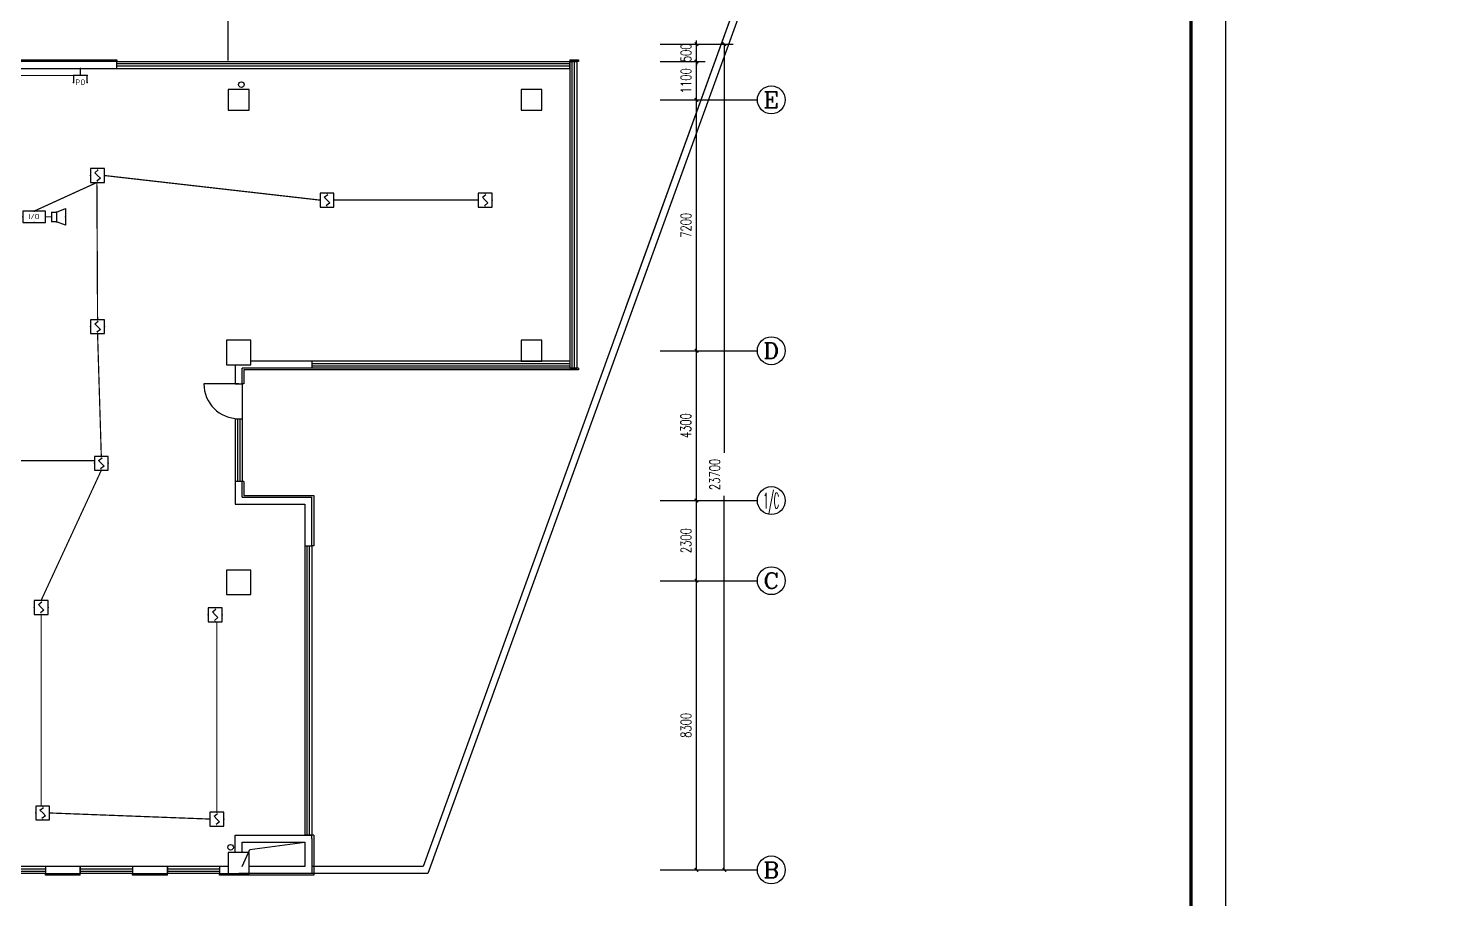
# Model space of a CAD drawing. Extents: x 2166032 to 5302137, y 581493 to 2416206.
# Drawn here: x 2623804 to 2664591, y 1052392 to 1077364 of the extents above; entities that cross this region are included whole.
import ezdxf
from ezdxf.enums import TextEntityAlignment as Align

# ---------------------------------------------------------------- set-up
doc = ezdxf.new("R2010")
doc.units = 0
doc.header["$LTSCALE"] = 1000
doc.header["$MEASUREMENT"] = 0
for name, color, linetype in [('AXIS', 3, 'Continuous'), ('AXIS_TEXT', 7, 'Continuous'), ('COLUMN', 2, 'Continuous'), ('EQUIP-消防', 3, 'Continuous'), ('EQUIP-通讯', 3, 'Continuous'), ('PUB_TITLE', 137, 'Continuous'), ('STAIR', 8, 'Continuous'), ('SURFACE', 8, 'Continuous'), ('WALL', 8, 'Continuous'), ('WINDOW', 8, 'Continuous'), ('WIRE-动力', 2, 'Continuous'), ('WIRE-消防', 4, 'Continuous'), ('WIRE-网络', 6, 'Continuous'), ('屋面', 151, 'Continuous')]:
    doc.layers.add(name, color=color, linetype=linetype)
doc.styles.add('_TCH_AXIS', font='complex_.ttf')
doc.styles.add('_TEL_DIM', font='@tssdeng.shx', dxfattribs={"width": 0.8, "height": 3.5, "bigfont": '!tssdchn.shx'})
doc.styles.add('COMPLEX', font='complex_.ttf')
doc.styles.add('DIM_FONT', font='simplex_.ttf', dxfattribs={"width": 0.7})
doc.styles.get("Standard").update_dxf_attribs({"font": 'tssdeng.shx', "bigfont": 'tssdchn.shx'})
doc.dimstyles.new('DIMN', dxfattribs={"dimtxt": 300, "dimasz": 100, "dimexe": 250, "dimexo": 300, "dimgap": 150, "dimtad": 1, "dimdec": 0, "dimzin": 0, "dimdsep": 46, "dimtxsty": 'DIM_FONT', "dimblk": 'ARCHTICK', "dimcen": 0.09, "dimclrt": 7, "dimazin": 2, "dimtfac": 1, "dimtdec": 0, "dimtix": 1, "dimtmove": 2, "dimatfit": 3, "dimldrblk": 'ARCHTICK', "dimfxl": 1, "dimtolj": 1, "dimtzin": 0, "dimarcsym": 0})

# ---------------------------------------------------------------- blocks, each defined once
blk = doc.blocks.new('$equip$00001700')
for p, q in [((-0.5, 0.5), (-0.5, -0.5)), ((0.5, 0.5), (-0.5, 0.5)), ((-0.2, 0.2), (0.05, 0.4)), ((0, 0), (-0.2, 0.2)), ((0, 0), (0.2, -0.2)), ((0.5, -0.5), (0.5, 0.5)), ((-0.5, -0.5), (0.5, -0.5)), ((0.2, -0.2), (-0.05, -0.4))]:
    blk.add_line(p, q)
for p in [(-0.5, 0), (0, 0.5), (0.5, 0), (0, -0.5)]:
    blk.add_point(p)
at = {"flags": 1}
for tag, height, p in [('A', 0.00002, (0, 0)), ('B', 0.4, (0.75, -0.2))]:
    blk.add_attdef(tag, text='', height=height, dxfattribs=at).set_placement(p, align=Align.MIDDLE_CENTER)
blk = doc.blocks.new('$equip$00001366')
for p, q in [((0, 0.35), (0, -0.35)), ((0, 0.35), (0.35, 0.35)), ((0.35, 0.35), (1, 0.6)), ((0.35, 0.35), (0.35, -0.35)), ((1, 0.6), (1, -0.6)), ((0.35, -0.35), (0, -0.35)), ((1, -0.6), (0.35, -0.35))]:
    blk.add_line(p, q)
for p in [(0, 0), (0.35, 0.35), (1, 0), (0.35, -0.35)]:
    blk.add_point(p)
at = {"flags": 9}
blk.add_attdef('A', (0, 0), '', height=0.00002, dxfattribs=at)
blk = doc.blocks.new('$equip$00001926')
for p, q in [((0.65, 0.65), (-0.65, 0.65)), ((-0.65, 0.65), (-0.65, 0)), ((-0.65, 0), (0.65, 0)), ((0.65, 0), (0.65, 0.65))]:
    blk.add_line(p, q)
for p in [(-0.65, 0.325), (0, 0.65), (0, 0), (0.65, 0.325)]:
    blk.add_point(p)
at = {"color": 7, "style": '_TEL_DIM'}
blk.add_attdef('$TEXT$', text='', height=0.3, dxfattribs=at).set_placement((0.006, 0.343), align=Align.MIDDLE_CENTER)
at = {"color": 7, "style": '_TEL_DIM', "flags": 1}
blk.add_attdef('A', text='', height=0.00002, dxfattribs=at).set_placement((0, 0), align=Align.MIDDLE_CENTER)
blk = doc.blocks.new('$equip$00001847')
for p, q in [((-0.5, 0.5), (-0.5, 1)), ((0.5, 0.5), (-0.5, 0.5)), ((0, 0.5), (0, 0)), ((0.5, 1), (0.5, 0.5))]:
    blk.add_line(p, q)
for p in [(-0.5, 1), (-0.5, 0.5), (0, 0), (0.5, 1), (0.5, 0.5)]:
    blk.add_point(p)
at = {"color": 7, "style": '_TEL_DIM'}
blk.add_attdef('$TEXT$', text='', height=0.4, dxfattribs=at).set_placement((0, 1), align=Align.MIDDLE_CENTER)
at = {"color": 7, "style": '_TEL_DIM', "flags": 1}
blk.add_attdef('A', text='', height=0.00002, dxfattribs=at).set_placement((0, 0), align=Align.MIDDLE_CENTER)
blk = doc.blocks.new('_ArchTick')
at = {"color": 0, "linetype": 'ByBlock', "const_width": 0.4}
blk.add_lwpolyline([(-0.5, -0.5), (0.5, 0.5)], dxfattribs=at)
blk = doc.blocks.new('*D2924')
at = {"layer": 'AXIS', "color": 0, "lineweight": -2}
for p, q in [((2641934, 1061514), (2643226, 1061514)), ((2642976, 1053214), (2642976, 1061514)), ((2641934, 1053214), (2643226, 1053214))]:
    blk.add_line(p, q, dxfattribs=at)
at = {"layer": 'Defpoints', "color": 0}
for p in [(2641634, 1061514), (2642976, 1061514), (2641634, 1053214)]:
    blk.add_point(p, dxfattribs=at)
at = {"layer": 'AXIS', "color": 0, "lineweight": -2, "xscale": 100, "yscale": 100, "zscale": 100}
for p, rotation in [((2642976, 1061514), 90), ((2642976, 1053214), 270)]:
    blk.add_blockref('_ArchTick', p, dxfattribs=dict(at, rotation=rotation))
at = {"layer": 'AXIS', "color": 7, "insert": (2642675, 1057364), "char_height": 300, "attachment_point": 5, "rotation": 90, "style": 'DIM_FONT'}
blk.add_mtext('\\A1;8300', dxfattribs=at)
blk = doc.blocks.new('*D2925')
at = {"layer": 'AXIS', "color": 0, "lineweight": -2}
for p, q in [((2641934, 1063814), (2643226, 1063814)), ((2642976, 1061514), (2642976, 1063814)), ((2641934, 1061514), (2643226, 1061514))]:
    blk.add_line(p, q, dxfattribs=at)
at = {"layer": 'Defpoints', "color": 0}
for p in [(2641634, 1063814), (2642976, 1063814), (2641634, 1061514)]:
    blk.add_point(p, dxfattribs=at)
at = {"layer": 'AXIS', "color": 0, "lineweight": -2, "xscale": 100, "yscale": 100, "zscale": 100}
for p, rotation in [((2642976, 1063814), 90), ((2642976, 1061514), 270)]:
    blk.add_blockref('_ArchTick', p, dxfattribs=dict(at, rotation=rotation))
at = {"layer": 'AXIS', "color": 7, "insert": (2642675, 1062664), "char_height": 300, "attachment_point": 5, "rotation": 90, "style": 'DIM_FONT'}
blk.add_mtext('\\A1;2300', dxfattribs=at)
blk = doc.blocks.new('*D2926')
at = {"layer": 'AXIS', "color": 0, "lineweight": -2}
for p, q in [((2641934, 1068114), (2643226, 1068114)), ((2642976, 1063814), (2642976, 1068114)), ((2641934, 1063814), (2643226, 1063814))]:
    blk.add_line(p, q, dxfattribs=at)
at = {"layer": 'Defpoints', "color": 0}
for p in [(2641634, 1068114), (2642976, 1068114), (2641634, 1063814)]:
    blk.add_point(p, dxfattribs=at)
at = {"layer": 'AXIS', "color": 0, "lineweight": -2, "xscale": 100, "yscale": 100, "zscale": 100}
for p, rotation in [((2642976, 1068114), 90), ((2642976, 1063814), 270)]:
    blk.add_blockref('_ArchTick', p, dxfattribs=dict(at, rotation=rotation))
at = {"layer": 'AXIS', "color": 7, "insert": (2642672, 1065964), "char_height": 300, "attachment_point": 5, "rotation": 90, "style": 'DIM_FONT'}
blk.add_mtext('\\A1;4300', dxfattribs=at)
blk = doc.blocks.new('*D2927')
at = {"layer": 'AXIS', "color": 0, "lineweight": -2}
for p, q in [((2641934, 1075314), (2643226, 1075314)), ((2642976, 1068114), (2642976, 1075314)), ((2641934, 1068114), (2643226, 1068114))]:
    blk.add_line(p, q, dxfattribs=at)
at = {"layer": 'Defpoints', "color": 0}
for p in [(2641634, 1075314), (2642976, 1075314), (2641634, 1068114)]:
    blk.add_point(p, dxfattribs=at)
at = {"layer": 'AXIS', "color": 0, "lineweight": -2, "xscale": 100, "yscale": 100, "zscale": 100}
for p, rotation in [((2642976, 1075314), 90), ((2642976, 1068114), 270)]:
    blk.add_blockref('_ArchTick', p, dxfattribs=dict(at, rotation=rotation))
at = {"layer": 'AXIS', "color": 7, "insert": (2642675, 1071714), "char_height": 300, "attachment_point": 5, "rotation": 90, "style": 'DIM_FONT'}
blk.add_mtext('\\A1;7200', dxfattribs=at)
blk = doc.blocks.new('*D2928')
at = {"layer": 'AXIS', "color": 0, "lineweight": -2}
for p, q in [((2641934, 1076414), (2643226, 1076414)), ((2642976, 1075314), (2642976, 1076414)), ((2641934, 1075314), (2643226, 1075314))]:
    blk.add_line(p, q, dxfattribs=at)
at = {"layer": 'Defpoints', "color": 0}
for p in [(2641634, 1076414), (2642976, 1076414), (2641634, 1075314)]:
    blk.add_point(p, dxfattribs=at)
at = {"layer": 'AXIS', "color": 0, "lineweight": -2, "xscale": 100, "yscale": 100, "zscale": 100}
for p, rotation in [((2642976, 1076414), 90), ((2642976, 1075314), 270)]:
    blk.add_blockref('_ArchTick', p, dxfattribs=dict(at, rotation=rotation))
at = {"layer": 'AXIS', "color": 7, "insert": (2642675, 1075864), "char_height": 300, "attachment_point": 5, "rotation": 90, "style": 'DIM_FONT'}
blk.add_mtext('\\A1;1100', dxfattribs=at)
blk = doc.blocks.new('*D2929')
at = {"layer": 'AXIS', "color": 0, "lineweight": -2}
for p, q in [((2641934, 1076914), (2643226, 1076914)), ((2642976, 1076914), (2642976, 1077014)), ((2642976, 1076414), (2642976, 1076914)), ((2641934, 1076414), (2643226, 1076414)), ((2642976, 1076414), (2642976, 1076314))]:
    blk.add_line(p, q, dxfattribs=at)
at = {"layer": 'Defpoints', "color": 0}
for p in [(2641634, 1076914), (2642976, 1076914), (2641634, 1076414)]:
    blk.add_point(p, dxfattribs=at)
at = {"layer": 'AXIS', "color": 0, "lineweight": -2, "xscale": 100, "yscale": 100, "zscale": 100}
for p, rotation in [((2642976, 1076914), 270), ((2642976, 1076414), 90)]:
    blk.add_blockref('_ArchTick', p, dxfattribs=dict(at, rotation=rotation))
at = {"layer": 'AXIS', "color": 7, "insert": (2642675, 1076664), "char_height": 300, "attachment_point": 5, "rotation": 90, "style": 'DIM_FONT'}
blk.add_mtext('\\A1;500', dxfattribs=at)
blk = doc.blocks.new('*D2930')
at = {"layer": 'AXIS', "color": 0, "lineweight": -2}
for p, q in [((2642234, 1076914), (2644026, 1076914)), ((2643776, 1076914), (2643776, 1065181)), ((2643776, 1053214), (2643776, 1063948)), ((2642234, 1053214), (2644026, 1053214))]:
    blk.add_line(p, q, dxfattribs=at)
at = {"layer": 'Defpoints', "color": 0}
for p in [(2641934, 1076914), (2643776, 1076914), (2641934, 1053214)]:
    blk.add_point(p, dxfattribs=at)
at = {"layer": 'AXIS', "color": 0, "lineweight": -2, "xscale": 100, "yscale": 100, "zscale": 100}
for p, rotation in [((2643776, 1076914), 90), ((2643776, 1053214), 270)]:
    blk.add_blockref('_ArchTick', p, dxfattribs=dict(at, rotation=rotation))
at = {"layer": 'AXIS', "color": 7, "insert": (2643501, 1064564), "char_height": 300, "attachment_point": 5, "rotation": 90, "style": 'DIM_FONT'}
blk.add_mtext('\\A1;23700', dxfattribs=at)
blk = doc.blocks.new('$TCHSYS$WIN2D')
for p, q in [((-0.5, 0.5), (0.5, 0.5)), ((-0.5, 0.5), (-0.5, -0.5)), ((0.5, 0.5), (0.5, -0.5)), ((0.5, 0.1667), (-0.5, 0.1667)), ((0.5, -0.1667), (-0.5, -0.1667)), ((-0.5, -0.5), (0.5, -0.5))]:
    blk.add_line(p, q)
blk = doc.blocks.new('_AXISO')
blk.add_circle((0, 0), 0.5)
at = {"layer": 'AXIS_TEXT', "style": 'COMPLEX', "width": 1.171875}
blk.add_attdef('A', text='', height=0.56, dxfattribs=at).set_placement((-0.25, -0.28), (0.25, -0.28), align=Align.FIT)

msp = doc.modelspace()

# ---------------------------------------------------------------- linework, layer by layer
msp.add_circle((2604640.5, 1020101.3), 438608.5)
at = {"layer": 'AXIS'}
for p, q in [((2641933.5, 1075314.3), (2644723.3, 1075314.3)), ((2641933.5, 1068114.3), (2644723.3, 1068114.3)), ((2641933.5, 1063814.3), (2644723.3, 1063814.3)), ((2641933.5, 1061514.3), (2644723.3, 1061514.3)), ((2641933.5, 1053214.3), (2644723.3, 1053214.3))]:
    msp.add_line(p, q, dxfattribs=at)
msp.add_lwpolyline([(2629940.5, 1053313.5), (2630153.3, 1053797.4), (2631740.5, 1054013.4)], dxfattribs=at)
at = {"layer": 'COLUMN'}
for p, q in [((2630140.5, 1075614.3), (2629540.5, 1075614.3)), ((2629540.5, 1075614.3), (2629540.5, 1075014.3)), ((2630140.5, 1075014.3), (2630140.5, 1075614.3)), ((2638540.5, 1075614.3), (2637940.5, 1075614.3)), ((2637940.5, 1075614.3), (2637940.5, 1075014.3)), ((2638540.5, 1075014.3), (2638540.5, 1075614.3)), ((2629540.5, 1075014.3), (2630140.5, 1075014.3)), ((2637940.5, 1075014.3), (2638540.5, 1075014.3)), ((2630188.9, 1068414.3), (2629488.9, 1068414.3)), ((2629488.9, 1068414.3), (2629488.9, 1067714.3)), ((2630188.9, 1067714.3), (2630188.9, 1068414.3)), ((2638540.5, 1068414.3), (2637940.5, 1068414.3)), ((2637940.5, 1068414.3), (2637940.5, 1067814.3)), ((2638540.5, 1067814.3), (2638540.5, 1068414.3)), ((2637940.5, 1067814.3), (2638540.5, 1067814.3)), ((2629488.9, 1067714.3), (2630188.9, 1067714.3)), ((2630188.9, 1061814.3), (2629488.9, 1061814.3)), ((2629488.9, 1061814.3), (2629488.9, 1061114.3)), ((2630188.9, 1061114.3), (2630188.9, 1061814.3)), ((2629488.9, 1061114.3), (2630188.9, 1061114.3)), ((2630140.2, 1053714.5), (2629540.2, 1053714.5)), ((2629540.2, 1053714.5), (2629540.2, 1053114.5)), ((2630140.2, 1053114.5), (2630140.2, 1053714.5)), ((2629540.2, 1053114.5), (2630140.2, 1053114.5))]:
    msp.add_line(p, q, dxfattribs=at)
at = {"layer": 'PUB_TITLE'}
msp.add_lwpolyline([(2553070.3, 1033519.6), (2658170.3, 1033519.6), (2658170.3, 1092919.6), (2553070.3, 1092919.6)], close=True, dxfattribs=at)
at = {"layer": 'PUB_TITLE', "const_width": 100}
msp.add_lwpolyline([(2555570.3, 1034519.6), (2657170.3, 1034519.6), (2657170.3, 1091919.6), (2555570.3, 1091919.6)], close=True, dxfattribs=at)
at = {"layer": 'STAIR'}
for points in [[(2629540.5, 1076444.3), (2629540.5, 1088814.3), (2645443.3, 1088814.3), (2647270.5, 1086217.4), (2640940.5, 1068755.3)], [(2629740.5, 1081814.3), (2629740.5, 1088614.3), (2645339.5, 1088614.3), (2647046.9, 1086187.6), (2640940.5, 1069342.2)], [(2647270.5, 1086217.4), (2635270.6, 1053114.3), (2631940.5, 1053114.3)], [(2647046.9, 1086187.6), (2635130.4, 1053314.3), (2631940.5, 1053314.3)]]:
    msp.add_lwpolyline(points, dxfattribs=at)
at = {"layer": 'SURFACE'}
for p, q in [((2621090.5, 1076464.3), (2626340.5, 1076464.3)), ((2626340.5, 1076464.3), (2626340.5, 1076414.3)), ((2639340.5, 1076464.3), (2639340.5, 1076414.3)), ((2639340.5, 1076464.3), (2639590.5, 1076464.3)), ((2639590.5, 1076414.3), (2639540.5, 1076414.3)), ((2639590.5, 1076464.3), (2639590.5, 1076414.3)), ((2629990.5, 1067564.3), (2629990.5, 1067164.3)), ((2638240.5, 1067564.3), (2629990.5, 1067564.3)), ((2639590.5, 1067564.3), (2638240.5, 1067564.3)), ((2639590.5, 1067614.3), (2639540.5, 1067614.3)), ((2639590.5, 1067614.3), (2639590.5, 1067564.3)), ((2629990.5, 1067164.3), (2629940.5, 1067164.3)), ((2629990.5, 1064364.3), (2629940.5, 1064364.3)), ((2629990.5, 1064364.3), (2629990.5, 1063964.3)), ((2629990.5, 1063964.3), (2631990.5, 1063964.3)), ((2631990.5, 1063964.3), (2631990.5, 1062514.3)), ((2631990.5, 1062514.3), (2631940.5, 1062514.3)), ((2631990.5, 1054214.3), (2631940.5, 1054214.3)), ((2631990.5, 1054214.3), (2631990.5, 1054113.4)), ((2631990.5, 1054113.4), (2631990.5, 1053064.3)), ((2624290.5, 1053064.2), (2624290.5, 1053114.2)), ((2625290.5, 1053064.2), (2624290.5, 1053064.2)), ((2625290.5, 1053064.2), (2625290.5, 1053114.2)), ((2626790.5, 1053064.2), (2626790.5, 1053114.2)), ((2627790.5, 1053064.3), (2626790.5, 1053064.2)), ((2627790.5, 1053064.3), (2627790.5, 1053114.3)), ((2629290.5, 1053064.3), (2629290.5, 1053114.3)), ((2629840.5, 1053064.3), (2629290.5, 1053064.3)), ((2631990.5, 1053064.3), (2629840.5, 1053064.3))]:
    msp.add_line(p, q, dxfattribs=at)
at = {"layer": 'WALL'}
for p, q in [((2626340.5, 1076414.3), (2621140.5, 1076414.3)), ((2626340.5, 1076214.3), (2626340.5, 1076414.3)), ((2639540.5, 1076414.3), (2639340.5, 1076414.3)), ((2639340.5, 1076414.3), (2639340.5, 1076214.3)), ((2639540.5, 1076414.3), (2639540.5, 1067614.3)), ((2621340.5, 1076214.3), (2626340.5, 1076214.3)), ((2639340.5, 1076214.3), (2639340.5, 1067814.3)), ((2637940.5, 1067814.3), (2630188.9, 1067814.3)), ((2639340.5, 1067814.3), (2638540.5, 1067814.3)), ((2629740.5, 1067714.3), (2629740.5, 1067164.3)), ((2629940.5, 1067164.3), (2629940.5, 1067614.3)), ((2638240.5, 1067614.3), (2629940.5, 1067614.3)), ((2639540.5, 1067614.3), (2638240.5, 1067614.3)), ((2629740.5, 1067164.3), (2629940.5, 1067164.3)), ((2629940.5, 1064364.3), (2629740.5, 1064364.3)), ((2629740.5, 1064364.3), (2629740.5, 1063714.3)), ((2629940.5, 1063914.3), (2629940.5, 1064364.3)), ((2629940.5, 1063914.3), (2631940.5, 1063914.3)), ((2631940.5, 1062514.3), (2631940.5, 1063914.3)), ((2629740.5, 1063714.3), (2631740.5, 1063714.3)), ((2631740.5, 1063714.3), (2631740.5, 1062514.3)), ((2631740.5, 1062514.3), (2631940.5, 1062514.3)), ((2629740.5, 1054213.4), (2631740.5, 1054213.4)), ((2629740.5, 1053714.5), (2629740.5, 1054213.4)), ((2629940.5, 1054013.4), (2631740.5, 1054013.4)), ((2629940.5, 1053714.5), (2629940.5, 1054013.4)), ((2631940.5, 1054214.3), (2631740.5, 1054214.3)), ((2631740.5, 1054214.3), (2631740.5, 1054213.4)), ((2631740.5, 1054013.4), (2631740.5, 1053314.3)), ((2631940.5, 1054113.4), (2631940.5, 1054214.3)), ((2631940.5, 1054113.4), (2631940.5, 1053114.3)), ((2625290.5, 1053314.2), (2624290.5, 1053314.2)), ((2624290.5, 1053314.2), (2624290.5, 1053114.2)), ((2625290.5, 1053114.2), (2625290.5, 1053314.2)), ((2627790.5, 1053314.3), (2626790.5, 1053314.2)), ((2626790.5, 1053314.2), (2626790.5, 1053114.2)), ((2627790.5, 1053114.3), (2627790.5, 1053314.3)), ((2629540.2, 1053314.3), (2629290.5, 1053314.3)), ((2629290.5, 1053314.3), (2629290.5, 1053114.3)), ((2631740.5, 1053314.3), (2630140.2, 1053314.3)), ((2624290.5, 1053114.2), (2625290.5, 1053114.2)), ((2626790.5, 1053114.2), (2627790.5, 1053114.3)), ((2629290.5, 1053114.3), (2629840.5, 1053114.3)), ((2631940.5, 1053114.3), (2629840.5, 1053114.3))]:
    msp.add_line(p, q, dxfattribs=at)
msp.add_lwpolyline([(2629540.5, 1076924.8), (2629540.5, 1088814.3), (2645443.3, 1088814.3), (2647270.5, 1086217.4), (2640940.5, 1068755.3)], dxfattribs=at)
at = {"layer": 'WINDOW'}
for p, q in [((2629840.5, 1067164.3), (2628840.5, 1067164.3)), ((2629940.5, 1067164.3), (2629940.5, 1064364.3)), ((2629740.5, 1066164.3), (2629740.5, 1064364.3)), ((2629740.5, 1066164.3), (2629940.5, 1066164.3)), ((2629807.2, 1066164.3), (2629807.2, 1064364.3)), ((2629873.8, 1066164.3), (2629873.8, 1064364.3)), ((2629940.5, 1066164.3), (2629940.5, 1064364.3))]:
    msp.add_line(p, q, dxfattribs=at)
msp.add_arc((2629840.5, 1067164.3), 1000, 180, 270, dxfattribs=at)
at = {"layer": 'WIRE-动力', "color": 1, "linetype": 'Continuous', "const_width": 25}
msp.add_lwpolyline([(2624291, 1071958.7), (2624466.8, 1071958.7)], dxfattribs=at)
at = {"layer": 'WIRE-消防', "linetype": 'Continuous', "const_width": 35}
for points in [[(2625988.1, 1073142.5), (2632173, 1072437.2)], [(2623966, 1072120.5), (2625768.1, 1072942.5)], [(2625768.1, 1072942.5), (2625788.1, 1069006)], [(2632573, 1072437.2), (2636711.2, 1072437.2)], [(2625788.1, 1068606), (2625895.2, 1065083.6)], [(2617597.8, 1064961.4), (2625695.2, 1064961.4)], [(2625895.2, 1064683.6), (2624168.4, 1060949.5)], [(2624168.4, 1060549.5), (2624168.4, 1055048.9)], [(2629209.8, 1054874.3), (2629209.8, 1060336.7)], [(2624412.8, 1054848.9), (2629009.8, 1054674.3)]]:
    msp.add_lwpolyline(points, dxfattribs=at)
at = {"layer": 'WIRE-网络', "linetype": 'Continuous', "const_width": 35}
msp.add_lwpolyline([(2625093.9, 1076014.7), (2623337.8, 1076014.7)], dxfattribs=at)
at = {"layer": '屋面', "color": 6}
for centre in [(2629915.9, 1075752.5), (2629606.9, 1053863.7)]:
    msp.add_circle(centre, 80, dxfattribs=at)

# ---------------------------------------------------------------- block references
at = {"layer": 'AXIS'}
ref = msp.add_blockref('_AXISO', (2645123.3, 1075314.3), dxfattribs=dict(at, xscale=800, yscale=800, zscale=800))
ref.add_attrib('A', 'E', dxfattribs={"layer": 'AXIS_TEXT', "height": 452.5, "style": '_TCH_AXIS'}).set_placement((2644897.1, 1075088), (2645349.6, 1075088), align=Align.FIT)
ref = msp.add_blockref('_AXISO', (2645123.3, 1068114.3), dxfattribs=dict(at, xscale=800, yscale=800, zscale=800))
ref.add_attrib('A', 'D', dxfattribs={"layer": 'AXIS_TEXT', "height": 452.5, "style": '_TCH_AXIS', "width": 0.95528}).set_placement((2644897.1, 1067888), (2645349.6, 1067888), align=Align.FIT)
ref = msp.add_blockref('_AXISO', (2645123.3, 1063814.3), dxfattribs=dict(at, xscale=800, yscale=800, zscale=800))
ref.add_attrib('A', '1/C', dxfattribs={"layer": 'AXIS_TEXT', "height": 452.55, "style": '_TCH_AXIS', "width": 0.361372}).set_placement((2644897.1, 1063588), (2645349.6, 1063588), align=Align.FIT)
ref = msp.add_blockref('_AXISO', (2645123.3, 1061514.3), dxfattribs=dict(at, xscale=800, yscale=800, zscale=800))
ref.add_attrib('A', 'C', dxfattribs={"layer": 'AXIS_TEXT', "height": 452.5, "style": '_TCH_AXIS'}).set_placement((2644897.1, 1061288), (2645349.6, 1061288), align=Align.FIT)
ref = msp.add_blockref('_AXISO', (2645123.3, 1053214.3), dxfattribs=dict(at, xscale=800, yscale=800, zscale=800))
ref.add_attrib('A', 'B', dxfattribs={"layer": 'AXIS_TEXT', "height": 452.5, "style": '_TCH_AXIS', "width": 0.95528}).set_placement((2644897.1, 1052988), (2645349.6, 1052988), align=Align.FIT)
at = {"layer": 'EQUIP-消防', "xscale": 400, "yscale": 400, "zscale": 400}
for p in [(2625788.1, 1073142.5), (2632373, 1072437.2), (2636911.2, 1072437.2), (2625788.1, 1068806), (2625895.2, 1064883.6), (2624168.4, 1060749.5), (2629163.9, 1060536.7), (2624212.8, 1054848.9), (2629209.8, 1054674.3)]:
    msp.add_blockref('$equip$00001700', p, dxfattribs=at)
at = {"layer": 'EQUIP-消防', "color": 3, "xscale": 500, "yscale": 500, "zscale": 500}
msp.add_blockref('$equip$00001926', (2623966, 1071795.5), dxfattribs=at).add_auto_attribs({'$TEXT$': 'I/O'})
at = {"layer": 'EQUIP-通讯'}
ref = msp.add_blockref('$equip$00001847', (2625293.9, 1076214.3), dxfattribs=dict(at, xscale=-400, yscale=400, zscale=400, rotation=180))
ref.add_attrib('$TEXT$', 'PO', dxfattribs={"layer": '0', "color": 7, "height": 160, "style": '_TEL_DIM'}).set_placement((2625293.9, 1075820.9), align=Align.MIDDLE_CENTER)
at = {"layer": 'EQUIP-通讯', "xscale": 400, "yscale": 400, "zscale": 400}
msp.add_blockref('$equip$00001366', (2624466.8, 1071953.7), dxfattribs=at)
at = {"layer": 'WINDOW', "yscale": -200}
for p, xscale, zscale, rotation in [((2632840.5, 1076314.3), 13000, 13000, 359.9999999999927), ((2639440.5, 1072014.3), 8800, 8800, 270.0000022749623), ((2635640.5, 1067714.3), 7400, 7400, 180), ((2631840.5, 1058364.3), 8300, 8300, 270), ((2623540.5, 1053214.2), 1500, 1500, 180.0012762042895), ((2626040.5, 1053214.2), 1500, 1500, 180.0012762042895), ((2628540.5, 1053214.3), 1500, 1500, 180.0012762042895)]:
    msp.add_blockref('$TCHSYS$WIN2D', p, dxfattribs=dict(at, xscale=xscale, zscale=zscale, rotation=rotation))

# ---------------------------------------------------------------- dimensions: what is measured, and where the dimension line sits
at = {"layer": 'AXIS'}
for p1, p2, picture, middle in [((2641633.5, 1076414.3), (2641633.5, 1076914.3), '*D2929', (2642675, 1076664.3)), ((2641633.5, 1075314.3), (2641633.5, 1076414.3), '*D2928', (2642675, 1075864.3)), ((2641633.5, 1068114.3), (2641633.5, 1075314.3), '*D2927', (2642675, 1071714.3)), ((2641633.5, 1063814.3), (2641633.5, 1068114.3), '*D2926', (2642671.6, 1065964.3)), ((2641633.5, 1061514.3), (2641633.5, 1063814.3), '*D2925', (2642675, 1062664.3)), ((2641633.5, 1053214.3), (2641633.5, 1061514.3), '*D2924', (2642675, 1057364.3))]:
    dim = msp.add_aligned_dim(p1=p1, p2=p2, distance=-1342.9, dimstyle='DIMN', dxfattribs=at)
    dim.commit()
    dim.dimension.update_dxf_attribs({"geometry": picture, "text_midpoint": middle})
dim = msp.add_linear_dim(base=(2643776.4, 1076914.3), p1=(2641933.5, 1053214.3), p2=(2641933.5, 1076914.3), angle=90, dimstyle='DIMN', dxfattribs=at)
dim.commit()
dim.dimension.update_dxf_attribs({"geometry": '*D2930', "text_midpoint": (2643501.4, 1064564.3), "dimtype": 161})

doc.saveas('drawing.dxf')
